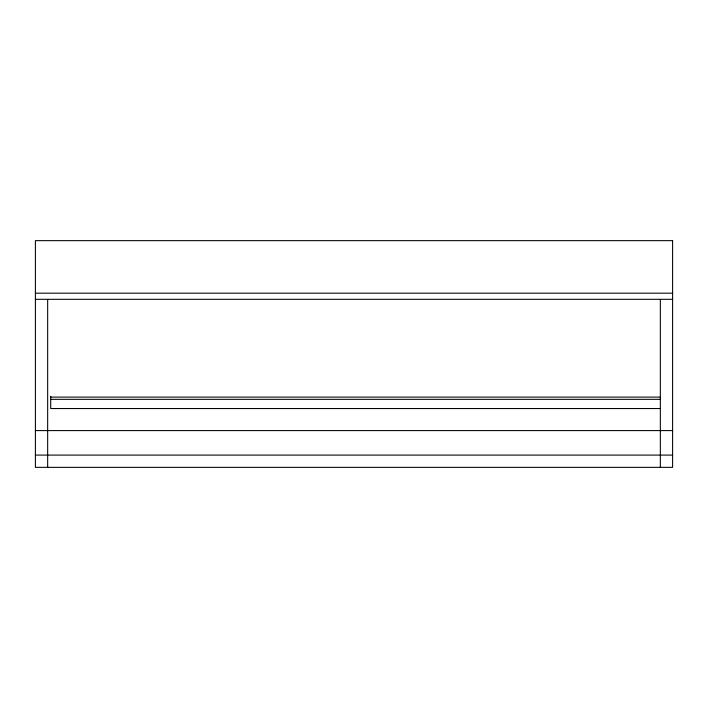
<?xml version="1.0" encoding="UTF-8"?>
<svg xmlns="http://www.w3.org/2000/svg" width="708" height="708" viewBox="0 0 708 708"><rect width="100%" height="100%" fill="white"/><g stroke="black" fill="none" stroke-linecap="round" stroke-linejoin="round"><path stroke-width="1.06" d="M35.4 293.183L672.6 293.183M35.4 299.316L672.6 299.316M50.719 397.099L660.449 397.099M50.719 399.339L660.449 399.339M660.449 408.534L50.719 408.534L50.719 396.276M35.4 430.588L672.6 430.588M35.4 455.094L672.6 455.094M660.343 299.537L660.343 467.351M47.657 299.537L47.657 467.351M672.6 240.649L35.4 240.649L35.4 467.351L672.6 467.351L672.6 240.649"/></g></svg>
